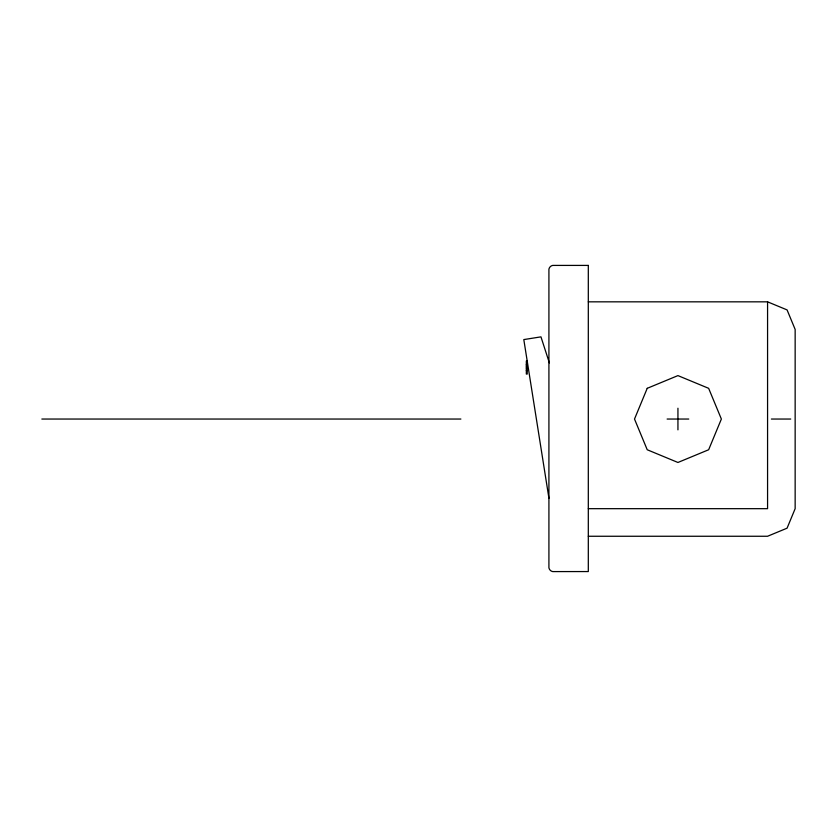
<?xml version="1.0" encoding="UTF-8"?>
<svg xmlns="http://www.w3.org/2000/svg" width="837" height="837" viewBox="0 0 837 837"><rect width="100%" height="100%" fill="white"/><g stroke="black" fill="none" stroke-linecap="round" stroke-linejoin="round"><path stroke-width="1.26" d="M588.306 301.833L767.571 301.833L787.073 309.91L795.15 329.412L795.15 508.676L787.073 528.178L767.571 536.255L588.306 536.255M526.337 364.482L527.205 364.482M526.337 366.031L527.205 366.031M526.337 368.029L527.205 368.029M526.337 370.603L527.205 370.603M41.85 419.044L460.884 419.044M667.12 419.044L688.757 419.044M771.379 419.044L790.735 419.044M588.306 508.676L767.571 508.676L767.571 301.833M549.365 362.902L540.964 336.861L523.805 339.581L548.946 498.308M677.939 408.226L677.939 429.862M647.221 388.326L634.509 419.044L647.221 449.751L677.939 462.474L708.646 449.751L721.368 419.044L708.646 388.326L677.939 375.604L647.221 388.326M588.306 265.413L552.734 265.413A4.792 4.792 0 0 0 548.915 269.232L548.915 567.768A4.792 4.792 0 0 0 552.734 571.587L588.306 571.556L588.306 265.413M527.205 361.029L526.337 361.029L526.337 374.066L527.205 374.066L527.205 361.029"/></g></svg>
